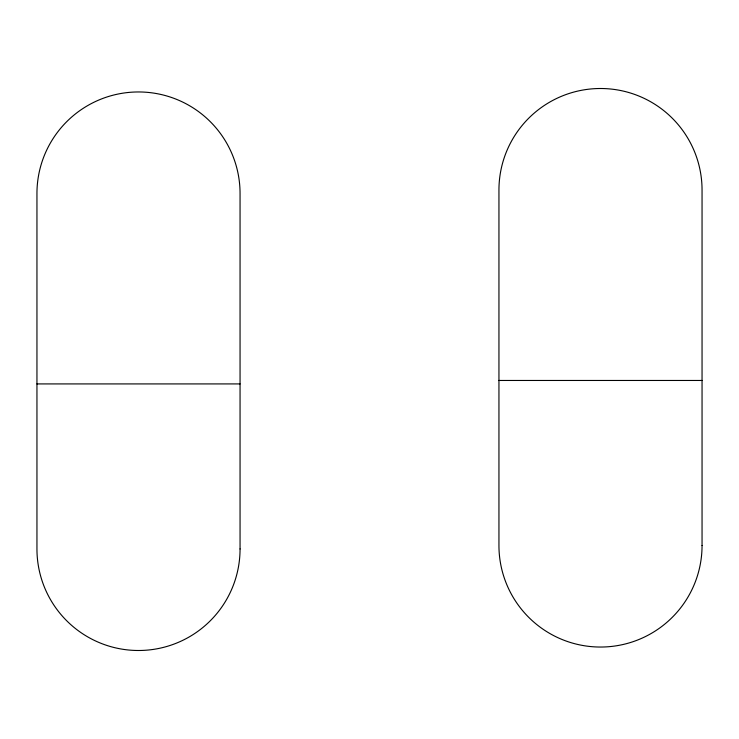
<?xml version="1.0" encoding="UTF-8"?>
<svg xmlns="http://www.w3.org/2000/svg" width="739" height="739" viewBox="0 0 739 739"><rect width="100%" height="100%" fill="white"/><g stroke="black" fill="none" stroke-linecap="round" stroke-linejoin="round"><path stroke-width="1.11" d="M498.945 380.465L702.05 380.465M36.95 383.92L240.055 383.92M702.05 545.484L702.05 190.052A101.548 101.548 0 0 0 600.502 88.504A101.548 101.548 0 0 0 498.945 190.052L498.945 545.484A101.548 101.548 0 0 0 600.502 647.041A101.548 101.548 0 0 0 702.05 545.484M240.055 548.948L240.055 193.516A101.548 101.548 0 0 0 138.498 91.959A101.548 101.548 0 0 0 36.95 193.516L36.95 548.948A101.548 101.548 0 0 0 138.498 650.496A101.548 101.548 0 0 0 240.055 548.948"/></g></svg>
